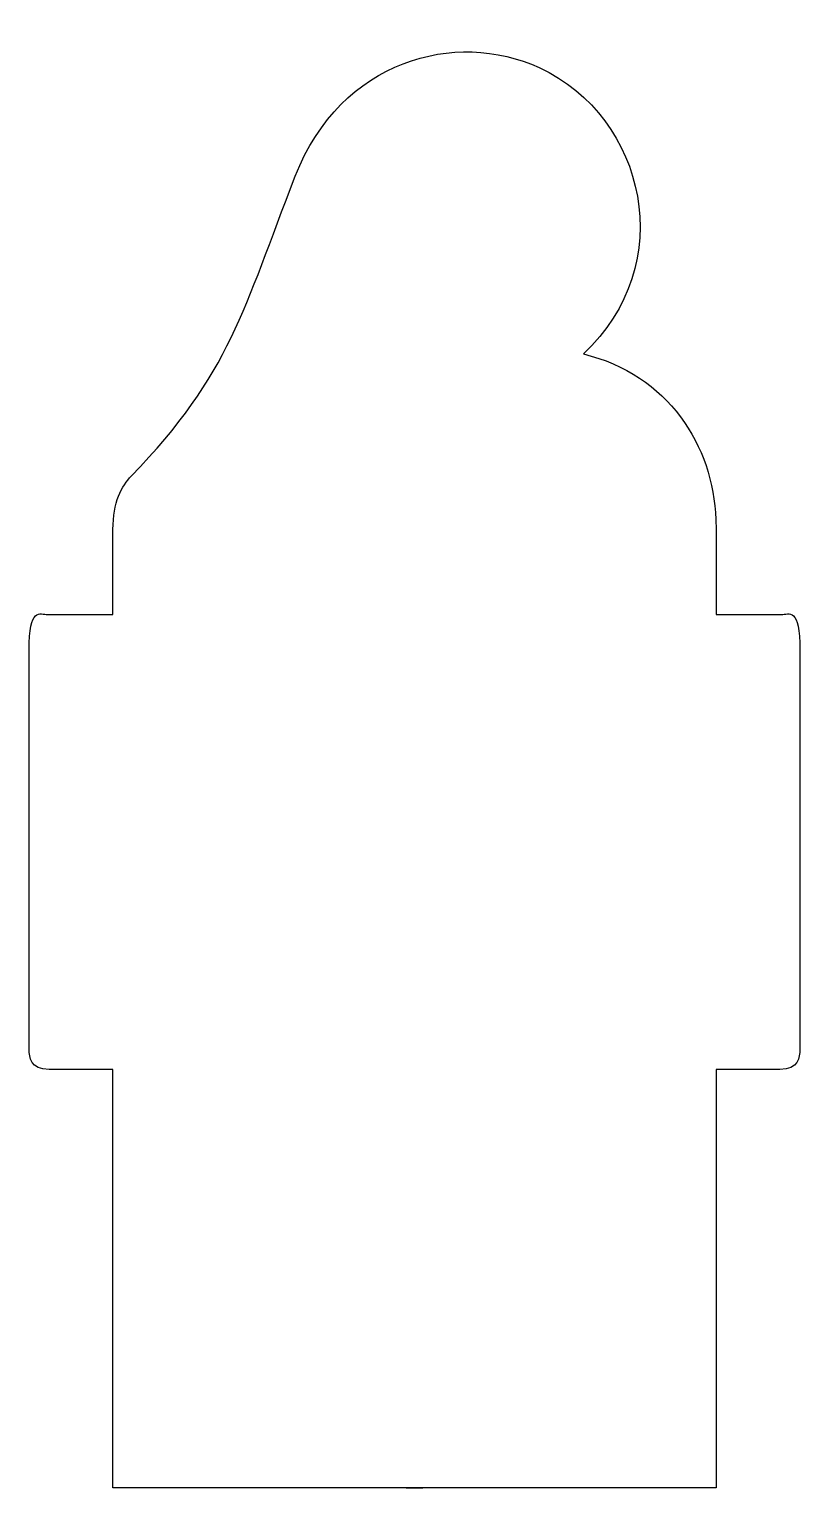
# Model space of a CAD drawing. Header units: centimetres. Extents: x -4.5 to 4.5, y -8.4 to 8.6.
import ezdxf

# ---------------------------------------------------------------- set-up
doc = ezdxf.new("R2010")
doc.units = ezdxf.units.CM
doc.header["$MEASUREMENT"] = 0
doc.layers.add('Camada 1', color=7, linetype='Continuous')

msp = doc.modelspace()

# ---------------------------------------------------------------- linework, layer by layer
at = {"layer": 'Camada 1'}
msp.add_open_spline([(3.50624, 2.91334), (3.47957, 3.76839), (2.95011, 4.60506), (1.96597, 4.83985), (1.96597, 4.83985), (3.07659, 5.87448), (2.7013, 7.59096), (1.45236, 8.17172), (1.45236, 8.17172), (0.47933, 8.61966), (-0.8571, 8.26623), (-1.38693, 6.9091), (-1.38693, 6.9091), (-1.99209, 5.36298), (-2.13731, 4.61434), (-3.29577, 3.4184), (-3.29577, 3.4184), (-3.29577, 3.4184), (-3.29577, 3.4184), (-3.29577, 3.4184), (-3.29577, 3.4184), (-3.40729, 3.30677), (-3.50942, 3.11114), (-3.50942, 2.79888), (-3.50942, 2.79888), (-3.50942, 2.24167), (-3.50942, 1.80828), (-3.50942, 1.80828), (-3.50942, 1.80828), (-3.50942, 1.80828), (-4.17495, 1.80828), (-4.26785, 1.80828), (-4.26785, 1.80828), (-4.36075, 1.80828), (-4.48454, 1.9011), (-4.48454, 1.39037), (-4.48454, 1.39037), (-4.48454, 0.87957), (-4.48454, -3.25323), (-4.48454, -3.25323), (-4.48454, -3.25323), (-4.48454, -3.34613), (-4.46909, -3.48538), (-4.25239, -3.48538), (-4.25239, -3.48538), (-4.03564, -3.48538), (-3.50941, -3.48538), (-3.50941, -3.48538), (-3.50941, -3.48538), (-3.50941, -3.48538), (-3.50941, -8.35535), (-3.50941, -8.35535), (-3.50941, -8.35535), (-3.50941, -8.35535), (0.09714, -8.35534), (0.09714, -8.35534), (0.09714, -8.35534), (0.09714, -8.35534), (-0.09717, -8.35534), (-0.09717, -8.35534), (-0.09717, -8.35534), (-0.09717, -8.35534), (-0.09717, -8.35534), (-0.09717, -8.35534), (-0.09717, -8.35534), (-0.09717, -8.35534), (3.50945, -8.35534), (3.50945, -8.35534), (3.50945, -8.35534), (3.50945, -8.35534), (3.50945, -3.48537), (3.50945, -3.48537), (3.50945, -3.48537), (3.50945, -3.48537), (4.03573, -3.48537), (4.25243, -3.48537), (4.25243, -3.48537), (4.4691, -3.48537), (4.48458, -3.34609), (4.48458, -3.25322), (4.48458, -3.25322), (4.48458, -3.25322), (4.48458, 0.87947), (4.48458, 1.39038), (4.48458, 1.39038), (4.48458, 1.90111), (4.36075, 1.80829), (4.26789, 1.80829), (4.26789, 1.80829), (4.17503, 1.80829), (3.50946, 1.80829), (3.50946, 1.80829), (3.50946, 1.80829), (3.50946, 1.80829), (3.50946, 2.24168), (3.50946, 2.79889), (3.50946, 2.79889), (3.50946, 2.79889), (3.50624, 2.91334), (3.50624, 2.91334)], degree=3, knots=[0, 0, 0, 0, 0.03846154, 0.03846154, 0.03846154, 0.03846154, 0.07692308, 0.07692308, 0.07692308, 0.07692308, 0.11538462, 0.11538462, 0.11538462, 0.11538462, 0.15384615, 0.15384615, 0.15384615, 0.15384615, 0.19230769, 0.19230769, 0.19230769, 0.19230769, 0.23076923, 0.23076923, 0.23076923, 0.23076923, 0.26923077, 0.26923077, 0.26923077, 0.26923077, 0.30769231, 0.30769231, 0.30769231, 0.30769231, 0.34615385, 0.34615385, 0.34615385, 0.34615385, 0.38461538, 0.38461538, 0.38461538, 0.38461538, 0.42307692, 0.42307692, 0.42307692, 0.42307692, 0.46153846, 0.46153846, 0.46153846, 0.46153846, 0.5, 0.5, 0.5, 0.5, 0.53846154, 0.53846154, 0.53846154, 0.53846154, 0.57692308, 0.57692308, 0.57692308, 0.57692308, 0.61538462, 0.61538462, 0.61538462, 0.61538462, 0.65384615, 0.65384615, 0.65384615, 0.65384615, 0.69230769, 0.69230769, 0.69230769, 0.69230769, 0.73076923, 0.73076923, 0.73076923, 0.73076923, 0.76923077, 0.76923077, 0.76923077, 0.76923077, 0.80769231, 0.80769231, 0.80769231, 0.80769231, 0.84615385, 0.84615385, 0.84615385, 0.84615385, 0.88461538, 0.88461538, 0.88461538, 0.88461538, 0.92307692, 0.92307692, 0.92307692, 0.92307692, 1, 1, 1, 1], dxfattribs=at)

doc.saveas('drawing.dxf')
